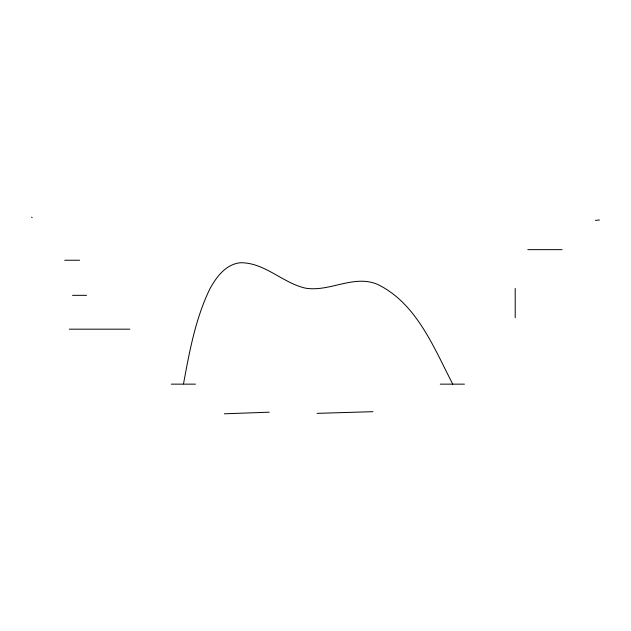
<?xml version="1.0" encoding="UTF-8"?>
<svg xmlns="http://www.w3.org/2000/svg" width="631" height="631" viewBox="0 0 631 631"><rect width="100%" height="100%" fill="white"/><g stroke="black" fill="none" stroke-linecap="round" stroke-linejoin="round"><path stroke-width="0.95" d="M183.503 383.877C189.481 351.57 195.436 318.655 209.894 288.864C216.394 276.93 225.89 264.144 240.514 262.733C264.846 262.559 282.514 282.933 305.404 288.138C329.611 292.256 353.194 274.446 377.149 284.187C416.578 303.077 433.781 347.634 452.758 384.145M595.467 220.385L599.45 219.99M224.328 413.81L269.263 412.185M317.062 413.36L372.937 411.672M527.839 249.655L562.071 249.655M64.693 260.24L79.609 260.24M72.533 295.332L86.534 295.332M69.3 329.177L129.844 329.177M171.293 384.145L195.444 384.145M440.28 384.145L464.424 384.145M31.55 217.19L32.181 217.569M515.204 288.462L515.204 317.756"/></g></svg>
